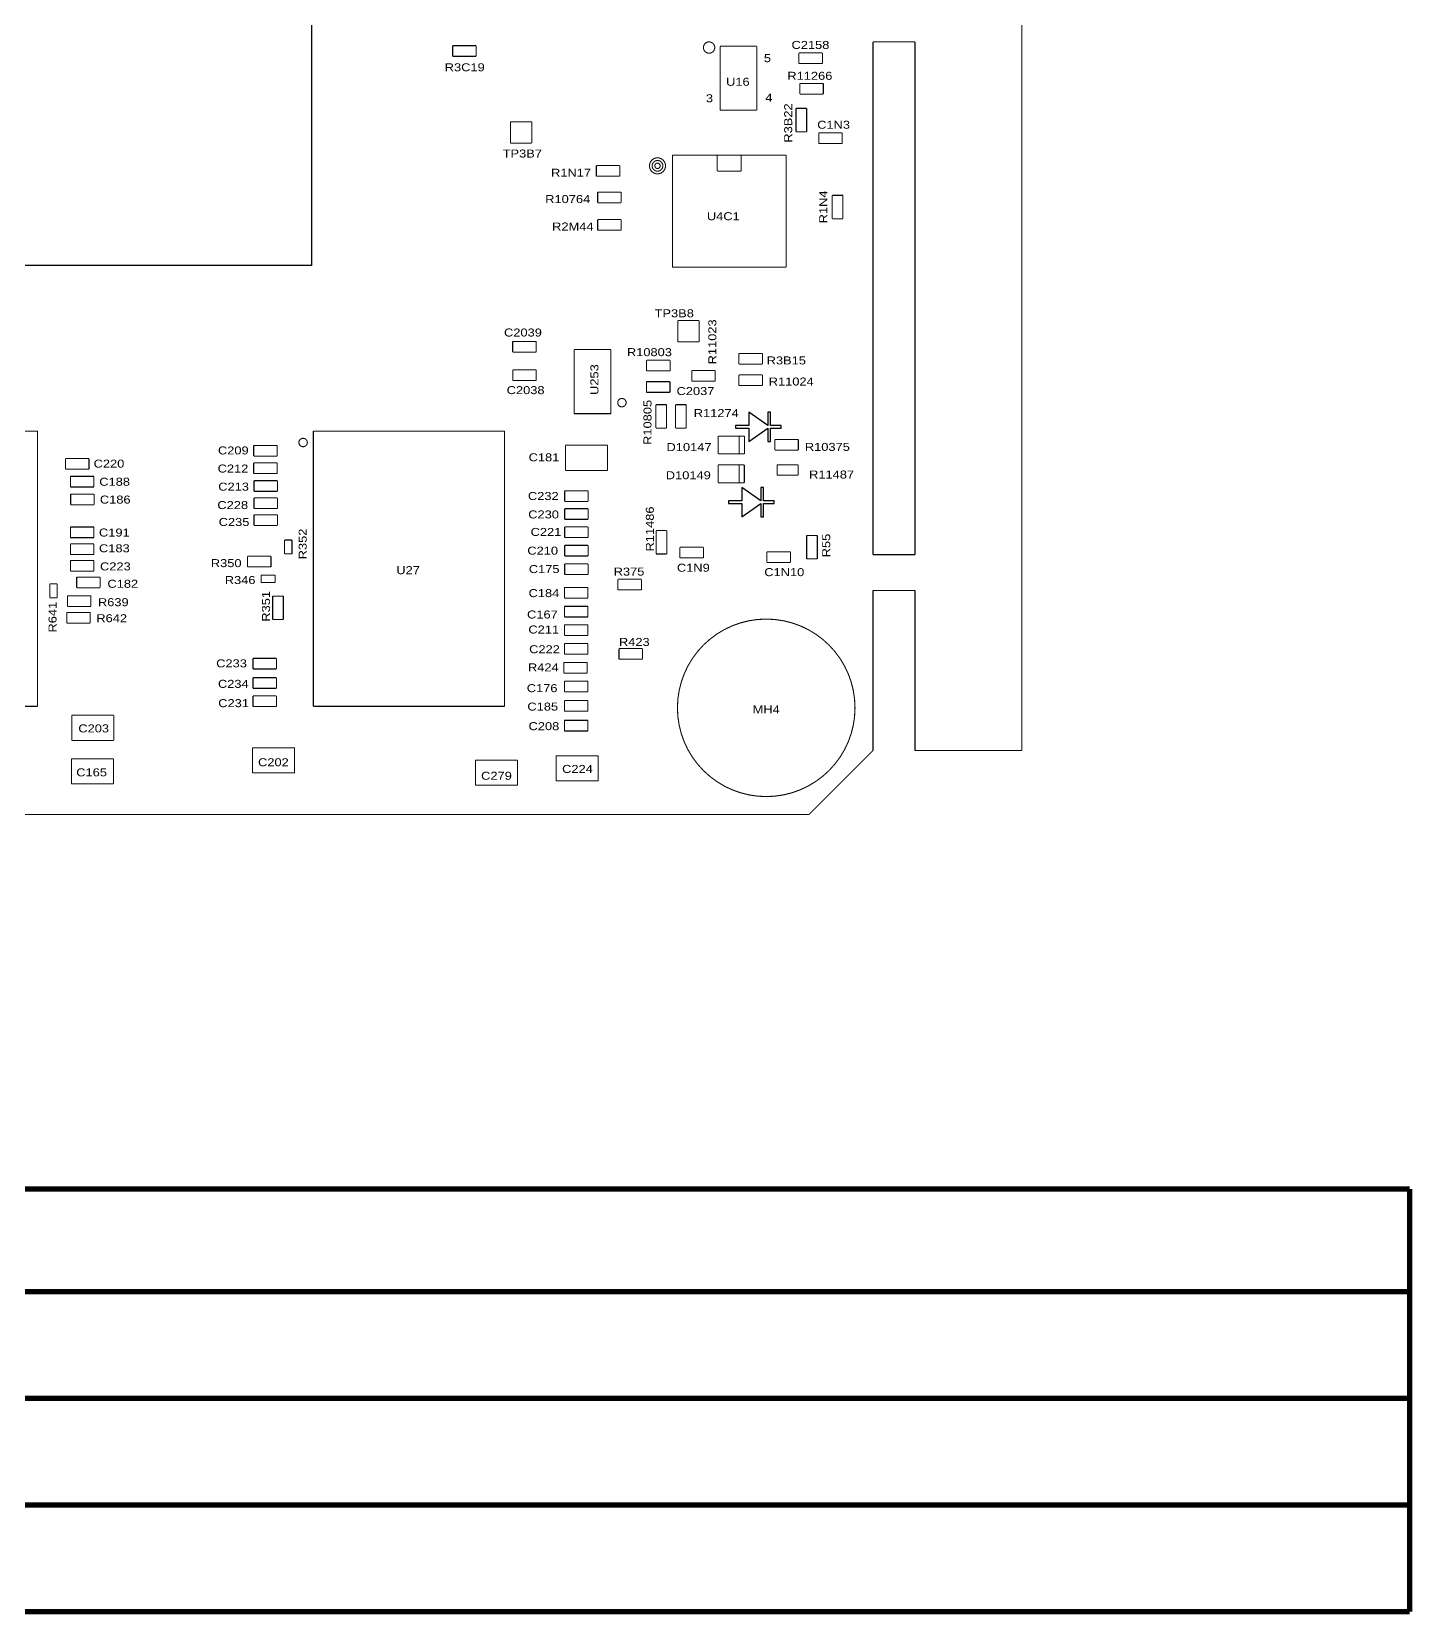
# Model space of a CAD drawing. Extents: x -120 to 744, y -342 to 217.
# Drawn here: x 48.9 to 114.6, y -38.1 to 37.3 of the extents above; entities that cross this region are included whole.
import ezdxf
from ezdxf.enums import TextEntityAlignment as Align

# ---------------------------------------------------------------- set-up
doc = ezdxf.new("R2010")
doc.units = 0
for name, color, linetype in [('BG_OUTLINE', 254, 'CONTINUOUS'), ('DF_FILM_LABEL_OUTLINE', 85, 'CONTINUOUS'), ('PG_ASSEMBLY_TOP', 111, 'CONTINUOUS'), ('RD_ASSEMBLY_TOP', 142, 'CONTINUOUS')]:
    doc.layers.add(name, color=color, linetype=linetype)

msp = doc.modelspace()

# ---------------------------------------------------------------- linework, layer by layer
at = {"layer": 'BG_OUTLINE', "const_width": 0.0508}
for points in [[(95.979996, 3.048), (95.979996, 98.552)], [(88.9, 12.3698), (88.9, 36.7792)], [(88.9, 36.7792), (90.899996, 36.7792)], [(90.899996, 12.3698), (90.899996, 36.7792)], [(88.9, 12.3698), (90.899996, 12.3698)], [(88.9, 10.668), (90.899996, 10.668)], [(88.9, 3.048), (88.9, 10.668)], [(90.899996, 3.048), (90.899996, 10.668)], [(88.9, 3.048), (85.852, 0)], [(90.899996, 3.048), (95.979996, 3.048)], [(3.048, 0), (85.852, 0)], [(3.048, -0.000406), (85.851187, -0.000406)]]:
    msp.add_lwpolyline(points, dxfattribs=at)
at = {"layer": 'DF_FILM_LABEL_OUTLINE', "const_width": 0.254}
for points in [[(-29.197605, -17.828463), (114.439395, -17.828463)], [(114.439395, -17.819319), (114.439395, -37.945263)], [(-29.197605, -22.705263), (114.426695, -22.705263)], [(-29.197605, -27.785263), (114.401295, -27.785263)], [(-29.197605, -32.865263), (114.439395, -32.865263)], [(114.439395, -32.865263), (114.439395, -32.827163)], [(114.439395, -37.945263), (-29.197605, -37.945263)]]:
    msp.add_lwpolyline(points, dxfattribs=at)
at = {"layer": 'PG_ASSEMBLY_TOP'}
for points in [[(62.173993, 53.142388), (62.173993, 26.142391)], [(62.173993, 26.142391), (37.174094, 26.142391)], [(83.893584, 18.520969), (82.993586, 19.155969)], [(82.993586, 19.155969), (82.993586, 18.520969)], [(84.020584, 19.155969), (83.893584, 19.155969)], [(83.893584, 19.155969), (83.893584, 18.520969)], [(84.020584, 18.520969), (84.020584, 19.155969)], [(82.993586, 18.520969), (82.358586, 18.520969)], [(82.358586, 18.520969), (82.358586, 18.393969)], [(82.358586, 18.393969), (82.993586, 18.393969)], [(82.993586, 18.393969), (82.993586, 17.758969)], [(82.993586, 17.758969), (83.893584, 18.393969)], [(83.893584, 18.393969), (83.893584, 17.758969)], [(84.528584, 18.520969), (84.020584, 18.520969)], [(84.020584, 17.758969), (84.020584, 18.393969)], [(84.020584, 18.393969), (84.528584, 18.393969)], [(84.528584, 18.393969), (84.528584, 18.520969)], [(83.893584, 17.758969), (84.020584, 17.758969)], [(83.567245, 14.931746), (82.667246, 15.566746)], [(82.667246, 15.566746), (82.667246, 14.931746)], [(83.694245, 15.566746), (83.567245, 15.566746)], [(83.567245, 15.566746), (83.567245, 14.931746)], [(83.694245, 14.931746), (83.694245, 15.566746)], [(82.667246, 14.931746), (82.032246, 14.931746)], [(82.032246, 14.931746), (82.032246, 14.804746)], [(82.032246, 14.804746), (82.667246, 14.804746)], [(82.667246, 14.804746), (82.667246, 14.169746)], [(82.667246, 14.169746), (83.567245, 14.804746)], [(83.567245, 14.804746), (83.567245, 14.169746)], [(84.202245, 14.931746), (83.694245, 14.931746)], [(83.694245, 14.169746), (83.694245, 14.804746)], [(83.694245, 14.804746), (84.202245, 14.804746)], [(84.202245, 14.804746), (84.202245, 14.931746)], [(83.567245, 14.169746), (83.694245, 14.169746)]]:
    msp.add_lwpolyline(points, dxfattribs=at)
at = {"layer": 'PG_ASSEMBLY_TOP', "const_width": 0.0508}
for points in [[(68.897805, 36.600282), (68.897805, 36.092282)], [(70.015405, 36.600282), (68.897805, 36.600282)], [(70.015405, 36.092282), (70.015405, 36.600282)], [(83.373112, 36.573612), (81.623129, 36.573612)], [(81.623129, 36.573612), (81.623129, 33.523707)], [(83.373112, 33.523707), (83.373112, 36.573612)], [(85.377325, 36.253115), (85.377325, 35.745115)], [(86.494925, 36.253115), (85.377325, 36.253115)], [(86.494925, 35.745115), (86.494925, 36.253115)], [(68.897805, 36.092282), (70.015405, 36.092282)], [(85.377325, 35.745115), (86.494925, 35.745115)], [(85.420022, 34.805315), (85.420022, 34.297315)], [(86.537622, 34.805315), (85.420022, 34.805315)], [(86.537622, 34.297315), (86.537622, 34.805315)], [(85.420022, 34.297315), (86.537622, 34.297315)], [(81.623129, 33.523707), (83.373112, 33.523707)], [(85.743898, 33.616087), (85.235898, 33.616087)], [(85.235898, 33.616087), (85.235898, 32.498487)], [(85.743898, 32.498487), (85.743898, 33.616087)], [(71.647202, 32.978141), (72.663202, 32.978141)], [(71.647202, 31.962141), (71.647202, 32.978141)], [(72.663202, 32.978141), (72.663202, 31.962141)], [(85.235898, 32.498487), (85.743898, 32.498487)], [(87.439906, 32.445554), (86.322306, 32.445554)], [(86.322306, 32.445554), (86.322306, 31.937554)], [(87.439906, 31.937554), (87.439906, 32.445554)], [(72.663202, 31.962141), (71.647202, 31.962141)], [(86.322306, 31.937554), (87.439906, 31.937554)], [(76.851967, 30.893817), (75.734367, 30.893817)], [(75.734367, 30.893817), (75.734367, 30.385817)], [(76.851967, 30.385817), (76.851967, 30.893817)], [(79.357017, 31.388202), (84.767217, 31.388202)], [(79.357017, 26.054202), (79.357017, 31.388202)], [(81.490617, 31.388202), (81.490617, 30.626202)], [(82.633617, 30.626202), (82.633617, 31.388202)], [(84.767217, 31.388202), (84.767217, 26.054202)], [(75.734367, 30.385817), (76.851967, 30.385817)], [(81.490617, 30.626202), (82.633617, 30.626202)], [(75.798883, 29.627779), (75.798883, 29.119779)], [(76.916483, 29.627779), (75.798883, 29.627779)], [(76.916483, 29.119779), (76.916483, 29.627779)], [(87.471199, 29.47609), (86.963199, 29.47609)], [(86.963199, 29.47609), (86.963199, 28.35849)], [(87.471199, 28.35849), (87.471199, 29.47609)], [(75.798883, 29.119779), (76.916483, 29.119779)], [(75.798782, 28.322626), (75.798782, 27.814626)], [(76.916382, 28.322626), (75.798782, 28.322626)], [(76.916382, 27.814626), (76.916382, 28.322626)], [(86.963199, 28.35849), (87.471199, 28.35849)], [(75.798782, 27.814626), (76.916382, 27.814626)], [(84.767217, 26.054202), (79.357017, 26.054202)], [(79.611728, 23.515117), (80.627728, 23.515117)], [(79.611728, 22.499117), (79.611728, 23.515117)], [(80.627728, 23.515117), (80.627728, 22.499117)], [(72.873006, 22.520453), (71.755406, 22.520453)], [(71.755406, 22.520453), (71.755406, 22.012453)], [(71.755406, 22.012453), (72.873006, 22.012453)], [(72.873006, 22.012453), (72.873006, 22.520453)], [(76.42799, 22.131706), (74.678007, 22.131706)], [(74.678007, 22.131706), (74.678007, 19.081699)], [(76.42799, 19.081699), (76.42799, 22.131706)], [(80.627728, 22.499117), (79.611728, 22.499117)], [(82.520536, 21.950883), (82.520536, 21.442883)], [(83.638136, 21.950883), (82.520536, 21.950883)], [(83.638136, 21.442883), (83.638136, 21.950883)], [(72.87514, 21.16521), (71.75754, 21.16521)], [(71.75754, 21.16521), (71.75754, 20.65721)], [(72.87514, 20.65721), (72.87514, 21.16521)], [(79.243936, 21.626678), (78.126336, 21.626678)], [(78.126336, 21.626678), (78.126336, 21.118678)], [(78.126336, 21.118678), (79.243936, 21.118678)], [(79.243936, 21.118678), (79.243936, 21.626678)], [(80.274058, 21.132495), (80.274058, 20.624495)], [(81.391658, 21.132495), (80.274058, 21.132495)], [(81.391658, 20.624495), (81.391658, 21.132495)], [(82.520536, 21.442883), (83.638136, 21.442883)], [(71.75754, 20.65721), (72.87514, 20.65721)], [(79.239669, 20.606817), (78.122069, 20.606817)], [(78.122069, 20.606817), (78.122069, 20.098817)], [(79.239669, 20.098817), (79.239669, 20.606817)], [(80.274058, 20.624495), (81.391658, 20.624495)], [(82.521654, 20.927568), (82.521654, 20.419568)], [(83.639254, 20.927568), (82.521654, 20.927568)], [(82.521654, 20.419568), (83.639254, 20.419568)], [(83.639254, 20.419568), (83.639254, 20.927568)], [(78.122069, 20.098817), (79.239669, 20.098817)], [(74.678007, 19.081699), (76.42799, 19.081699)], [(79.075178, 19.511772), (78.567178, 19.511772)], [(78.567178, 19.511772), (78.567178, 18.394172)], [(79.075178, 18.394172), (79.075178, 19.511772)], [(80.012845, 19.511772), (79.504845, 19.511772)], [(79.504845, 19.511772), (79.504845, 18.394172)], [(80.012845, 18.394172), (80.012845, 19.511772)], [(49.143895, 18.252491), (40.043887, 18.252491)], [(49.143895, 5.152492), (49.143895, 18.252491)], [(62.269091, 18.252491), (62.269091, 5.152492)], [(71.369098, 18.252491), (62.269091, 18.252491)], [(71.369098, 5.152492), (71.369098, 18.252491)], [(78.567178, 18.394172), (79.075178, 18.394172)], [(79.504845, 18.394172), (80.012845, 18.394172)], [(60.54819, 17.568596), (59.43059, 17.568596)], [(59.43059, 17.568596), (59.43059, 17.060596)], [(60.54819, 17.060596), (60.54819, 17.568596)], [(76.268707, 17.577206), (74.267111, 17.577206)], [(74.267111, 17.577206), (74.267111, 16.378504)], [(76.268707, 16.378504), (76.268707, 17.577206)], [(82.786296, 18.017312), (81.536311, 18.017312)], [(81.536311, 18.017312), (81.536311, 17.167403)], [(82.536309, 18.017312), (82.536309, 17.167403)], [(82.786296, 17.167403), (82.786296, 18.017312)], [(85.348572, 17.853762), (84.230972, 17.853762)], [(84.230972, 17.853762), (84.230972, 17.345762)], [(84.230972, 17.345762), (85.348572, 17.345762)], [(85.348572, 17.345762), (85.348572, 17.853762)], [(50.47549, 16.946194), (50.47549, 16.438194)], [(51.59309, 16.946194), (50.47549, 16.946194)], [(51.59309, 16.438194), (51.59309, 16.946194)], [(59.43059, 17.060596), (60.54819, 17.060596)], [(60.54819, 16.737508), (59.43059, 16.737508)], [(59.43059, 16.737508), (59.43059, 16.229508)], [(60.54819, 16.229508), (60.54819, 16.737508)], [(82.777635, 16.641978), (81.52765, 16.641978)], [(81.52765, 16.641978), (81.52765, 15.791993)], [(81.536311, 17.167403), (82.786296, 17.167403)], [(82.527648, 16.641978), (82.527648, 15.791993)], [(82.777635, 15.791993), (82.777635, 16.641978)], [(85.338691, 16.648557), (84.337881, 16.648557)], [(84.337881, 16.648557), (84.337881, 16.150768)], [(85.338691, 16.150768), (85.338691, 16.648557)], [(50.47549, 16.438194), (51.59309, 16.438194)], [(50.707493, 16.098901), (50.707493, 15.590901)], [(51.825093, 16.098901), (50.707493, 16.098901)], [(51.825093, 15.590901), (51.825093, 16.098901)], [(59.43059, 16.229508), (60.54819, 16.229508)], [(60.562109, 15.892399), (59.444509, 15.892399)], [(59.444509, 15.892399), (59.444509, 15.384399)], [(60.562109, 15.384399), (60.562109, 15.892399)], [(74.267111, 16.378504), (76.268707, 16.378504)], [(84.337881, 16.150768), (85.338691, 16.150768)], [(50.707493, 15.590901), (51.825093, 15.590901)], [(50.721412, 15.253792), (50.721412, 14.745792)], [(51.839012, 15.253792), (50.721412, 15.253792)], [(51.839012, 14.745792), (51.839012, 15.253792)], [(59.444509, 15.384399), (60.562109, 15.384399)], [(60.562109, 15.0749), (59.444509, 15.0749)], [(59.444509, 15.0749), (59.444509, 14.5669)], [(60.562109, 14.5669), (60.562109, 15.0749)], [(74.229316, 15.411983), (74.229316, 14.903983)], [(75.346916, 15.411983), (74.229316, 15.411983)], [(75.346916, 14.903983), (75.346916, 15.411983)], [(81.52765, 15.791993), (82.777635, 15.791993)], [(50.721412, 14.745792), (51.839012, 14.745792)], [(59.444509, 14.5669), (60.562109, 14.5669)], [(74.229316, 14.903983), (75.346916, 14.903983)], [(74.229316, 14.561591), (74.229316, 14.053591)], [(75.346916, 14.561591), (74.229316, 14.561591)], [(75.346916, 14.053591), (75.346916, 14.561591)], [(50.707595, 13.688593), (50.707595, 13.180593)], [(51.825195, 13.688593), (50.707595, 13.688593)], [(51.825195, 13.180593), (51.825195, 13.688593)], [(60.562109, 14.271396), (59.444509, 14.271396)], [(59.444509, 14.271396), (59.444509, 13.763396)], [(59.444509, 13.763396), (60.562109, 13.763396)], [(60.562109, 13.763396), (60.562109, 14.271396)], [(74.229316, 14.053591), (75.346916, 14.053591)], [(74.229316, 13.691489), (74.229316, 13.183489)], [(75.346916, 13.691489), (74.229316, 13.691489)], [(75.346916, 13.183489), (75.346916, 13.691489)], [(50.707595, 13.180593), (51.825195, 13.180593)], [(50.707595, 12.88509), (50.707595, 12.37709)], [(51.825195, 12.88509), (50.707595, 12.88509)], [(51.825195, 12.37709), (51.825195, 12.88509)], [(61.252405, 13.067995), (60.896805, 13.067995)], [(60.896805, 13.067995), (60.896805, 12.407595)], [(61.252405, 12.407595), (61.252405, 13.067995)], [(74.229316, 13.183489), (75.346916, 13.183489)], [(74.229316, 12.815291), (74.229316, 12.307291)], [(75.346916, 12.815291), (74.229316, 12.815291)], [(75.346916, 12.307291), (75.346916, 12.815291)], [(79.089504, 13.52103), (78.581504, 13.52103)], [(78.581504, 13.52103), (78.581504, 12.40343)], [(79.089504, 12.40343), (79.089504, 13.52103)], [(86.251694, 13.287756), (85.743694, 13.287756)], [(85.743694, 13.287756), (85.743694, 12.170156)], [(86.251694, 12.170156), (86.251694, 13.287756)], [(50.707595, 12.37709), (51.825195, 12.37709)], [(50.707595, 12.095505), (50.707595, 11.587505)], [(51.825195, 12.095505), (50.707595, 12.095505)], [(51.825195, 11.587505), (51.825195, 12.095505)], [(59.137906, 12.297461), (59.137906, 11.789461)], [(60.255506, 12.297461), (59.137906, 12.297461)], [(60.255506, 11.789461), (60.255506, 12.297461)], [(60.896805, 12.407595), (61.252405, 12.407595)], [(74.229316, 12.307291), (75.346916, 12.307291)], [(78.581504, 12.40343), (79.089504, 12.40343)], [(79.712109, 12.727127), (79.712109, 12.219127)], [(80.829709, 12.727127), (79.712109, 12.727127)], [(79.712109, 12.219127), (80.829709, 12.219127)], [(80.829709, 12.219127), (80.829709, 12.727127)], [(84.972957, 12.506249), (83.855357, 12.506249)], [(83.855357, 12.506249), (83.855357, 11.998249)], [(84.972957, 11.998249), (84.972957, 12.506249)], [(85.743694, 12.170156), (86.251694, 12.170156)], [(50.707595, 11.587505), (51.825195, 11.587505)], [(51.005511, 11.304295), (51.005511, 10.796295)], [(52.123111, 11.304295), (51.005511, 11.304295)], [(52.123111, 10.796295), (52.123111, 11.304295)], [(59.137906, 11.789461), (60.255506, 11.789461)], [(60.446107, 11.398809), (59.785707, 11.398809)], [(59.785707, 11.398809), (59.785707, 11.043209)], [(60.446107, 11.043209), (60.446107, 11.398809)], [(74.229316, 11.934088), (74.229316, 11.426088)], [(75.346916, 11.934088), (74.229316, 11.934088)], [(74.229316, 11.426088), (75.346916, 11.426088)], [(75.346916, 11.426088), (75.346916, 11.934088)], [(83.855357, 11.998249), (84.972957, 11.998249)], [(50.083009, 10.979912), (49.727409, 10.979912)], [(49.727409, 10.979912), (49.727409, 10.319512)], [(50.083009, 10.319512), (50.083009, 10.979912)], [(51.005511, 10.796295), (52.123111, 10.796295)], [(59.785707, 11.043209), (60.446107, 11.043209)], [(74.216209, 10.813009), (74.216209, 10.305009)], [(75.333809, 10.813009), (74.216209, 10.813009)], [(75.333809, 10.305009), (75.333809, 10.813009)], [(76.761442, 11.198657), (76.761442, 10.690657)], [(77.879042, 11.198657), (76.761442, 11.198657)], [(76.761442, 10.690657), (77.879042, 10.690657)], [(77.879042, 10.690657), (77.879042, 11.198657)], [(49.727409, 10.319512), (50.083009, 10.319512)], [(50.56439, 10.416642), (50.56439, 9.908642)], [(51.68199, 10.416642), (50.56439, 10.416642)], [(50.56439, 9.908642), (51.68199, 9.908642)], [(51.68199, 9.908642), (51.68199, 10.416642)], [(60.839909, 10.399065), (60.331909, 10.399065)], [(60.331909, 10.399065), (60.331909, 9.281465)], [(60.839909, 9.281465), (60.839909, 10.399065)], [(74.216209, 10.305009), (75.333809, 10.305009)], [(74.216209, 9.910293), (74.216209, 9.402293)], [(75.333809, 9.910293), (74.216209, 9.910293)], [(75.333809, 9.402293), (75.333809, 9.910293)], [(51.651713, 9.618878), (50.534113, 9.618878)], [(50.534113, 9.618878), (50.534113, 9.110878)], [(50.534113, 9.110878), (51.651713, 9.110878)], [(51.651713, 9.110878), (51.651713, 9.618878)], [(60.331909, 9.281465), (60.839909, 9.281465)], [(74.216209, 9.402293), (75.333809, 9.402293)], [(74.216209, 9.033002), (74.216209, 8.525002)], [(75.333809, 9.033002), (74.216209, 9.033002)], [(75.333809, 8.525002), (75.333809, 9.033002)], [(74.216209, 8.525002), (75.333809, 8.525002)], [(74.216209, 8.141792), (74.216209, 7.633792)], [(75.333809, 8.141792), (74.216209, 8.141792)], [(74.216209, 7.633792), (75.333809, 7.633792)], [(75.333809, 7.633792), (75.333809, 8.141792)], [(77.932178, 7.902143), (76.814578, 7.902143)], [(76.814578, 7.902143), (76.814578, 7.394143)], [(77.932178, 7.394143), (77.932178, 7.902143)], [(60.513493, 7.435494), (59.395893, 7.435494)], [(59.395893, 7.435494), (59.395893, 6.927494)], [(59.395893, 6.927494), (60.513493, 6.927494)], [(60.513493, 6.927494), (60.513493, 7.435494)], [(75.304701, 7.241438), (74.187101, 7.241438)], [(74.187101, 7.241438), (74.187101, 6.733438)], [(75.304701, 6.733438), (75.304701, 7.241438)], [(76.814578, 7.394143), (77.932178, 7.394143)], [(60.513493, 6.515887), (59.395893, 6.515887)], [(59.395893, 6.515887), (59.395893, 6.007887)], [(59.395893, 6.007887), (60.513493, 6.007887)], [(60.513493, 6.007887), (60.513493, 6.515887)], [(74.187101, 6.733438), (75.304701, 6.733438)], [(74.216209, 6.352591), (74.216209, 5.844591)], [(75.333809, 6.352591), (74.216209, 6.352591)], [(75.333809, 5.844591), (75.333809, 6.352591)], [(60.513493, 5.648909), (59.395893, 5.648909)], [(59.395893, 5.648909), (59.395893, 5.140909)], [(60.513493, 5.140909), (60.513493, 5.648909)], [(74.216209, 5.844591), (75.333809, 5.844591)], [(74.216209, 5.426812), (74.216209, 4.918812)], [(75.333809, 5.426812), (74.216209, 5.426812)], [(75.333809, 4.918812), (75.333809, 5.426812)], [(40.043887, 5.152492), (49.143895, 5.152492)], [(52.774494, 4.726305), (50.772898, 4.726305)], [(50.772898, 4.726305), (50.772898, 3.527603)], [(52.774494, 3.527603), (52.774494, 4.726305)], [(59.395893, 5.140909), (60.513493, 5.140909)], [(62.269091, 5.152492), (71.369098, 5.152492)], [(74.216209, 4.918812), (75.333809, 4.918812)], [(74.216209, 4.484802), (74.216209, 3.976802)], [(75.333809, 4.484802), (74.216209, 4.484802)], [(74.216209, 3.976802), (75.333809, 3.976802)], [(75.333809, 3.976802), (75.333809, 4.484802)], [(50.772898, 3.527603), (52.774494, 3.527603)], [(61.37369, 3.180004), (59.372094, 3.180004)], [(59.372094, 3.180004), (59.372094, 1.9812)], [(61.37369, 1.9812), (61.37369, 3.180004)], [(52.758492, 2.655697), (50.756896, 2.655697)], [(50.756896, 2.655697), (50.756896, 1.456893)], [(52.758492, 1.456893), (52.758492, 2.655697)], [(71.984159, 2.592781), (69.982537, 2.592781)], [(69.982537, 2.592781), (69.982537, 1.394003)], [(71.984159, 1.394003), (71.984159, 2.592781)], [(75.82281, 2.799994), (73.821188, 2.799994)], [(73.821188, 2.799994), (73.821188, 1.601191)], [(75.82281, 1.601191), (75.82281, 2.799994)], [(59.372094, 1.9812), (61.37369, 1.9812)], [(73.821188, 1.601191), (75.82281, 1.601191)], [(50.756896, 1.456893), (52.758492, 1.456893)], [(69.982537, 1.394003), (71.984159, 1.394003)]]:
    msp.add_lwpolyline(points, dxfattribs=at)
for points in [[(81.369891, 36.511001, 0.999981), (80.831461, 36.511001, 1.000019), (81.369891, 36.511001)], [(79.026817, 30.880202, 1), (78.264817, 30.880202, 1), (79.026817, 30.880202)], [(78.899817, 30.880202, 1), (78.391817, 30.880202, 1), (78.899817, 30.880202)], [(78.772817, 30.880202, 1), (78.518817, 30.880202, 1), (78.772817, 30.880202)], [(77.153008, 19.606692, 0.99999), (76.753009, 19.606743, 1.00001), (77.153008, 19.606692)], [(61.982096, 17.709591, 1), (61.582046, 17.709693, 1), (61.982096, 17.709591)], [(88.045011, 5.08, 1), (79.594989, 5.08, 1), (88.045011, 5.08)]]:
    msp.add_lwpolyline(points, format="xyb", dxfattribs=at)

# ---------------------------------------------------------------- texts
at = {"layer": 'PG_ASSEMBLY_TOP', "width": 1.2}
for s, p in [('5', (83.707529, 35.814711)), ('3', (80.950816, 33.906155)), ('4', (83.778242, 33.9344))]:
    msp.add_text(s, height=0.381, dxfattribs=at).set_placement(p)
at = {"layer": 'RD_ASSEMBLY_TOP', "width": 1.2}
for s, p in [('C2158', (85.924644, 36.444326)), ('R3C19', (69.472962, 35.379558)), ('U16', (82.470549, 34.69071)), ('R11266', (85.896399, 34.974073)), ('C1N3', (87.026293, 32.645223)), ('TP3B7', (72.214029, 31.275147)), ('R1N17', (74.532846, 30.362677)), ('R10764', (74.373842, 29.107003)), ('U4C1', (81.778297, 28.291612)), ('R2M44', (74.616564, 27.801138)), ('TP3B8', (79.442869, 23.670285)), ('C2039', (72.243899, 22.755047)), ('R10803', (78.26187, 21.820124)), ('R3B15', (84.775142, 21.426754)), ('C2038', (72.371204, 20.012355)), ('C2037', (80.453078, 19.968261)), ('R11024', (85.009533, 20.422235)), ('R11274', (81.442662, 18.922086)), ('C209', (58.460437, 17.142257)), ('D10147', (80.146042, 17.299864)), ('R10375', (86.730027, 17.310405)), ('C220', (52.544167, 16.51315)), ('C212', (58.446314, 16.279876)), ('C181', (73.243542, 16.813301)), ('C188', (52.812696, 15.650769)), ('D10149', (80.112514, 15.960471)), ('R11487', (86.92957, 15.995421)), ('C186', (52.841042, 14.80251)), ('C213', (58.474559, 15.417495)), ('C232', (73.211233, 14.972386)), ('C228', (58.432192, 14.540992)), ('C230', (73.225355, 14.095882)), ('C191', (52.798574, 13.233298)), ('C235', (58.495794, 13.735202)), ('C221', (73.338538, 13.261746)), ('C183', (52.798574, 12.483998)), ('R350', (58.121093, 11.777167)), ('C210', (73.182988, 12.371121)), ('C223', (52.848053, 11.621719)), ('R346', (58.785557, 10.971378)), ('U27', (66.779089, 11.442294)), ('C175', (73.253702, 11.494618)), ('R375', (77.290879, 11.374526)), ('C1N9', (80.351478, 11.557737)), ('C1N10', (84.67913, 11.348136)), ('C182', (53.201418, 10.794594)), ('C184', (73.240697, 10.349586)), ('R639', (52.748993, 9.91809)), ('R642', (52.673301, 9.155074)), ('C167', (73.169983, 9.331655)), ('C211', (73.233585, 8.617712)), ('R423', (77.542644, 8.0248)), ('C222', (73.268942, 7.677607)), ('C233', (58.375499, 7.00593)), ('R424', (73.21235, 6.815226)), ('C234', (58.460335, 6.030468)), ('C176', (73.155861, 5.825642)), ('C231', (58.474458, 5.111598)), ('C185', (73.184106, 4.949139)), ('MH4', (83.82, 4.8133)), ('C203', (51.815898, 3.909974)), ('C208', (73.240697, 4.016045)), ('C202', (60.368891, 2.298294)), ('C224', (74.838255, 1.980286)), ('C165', (51.716838, 1.817624)), ('C279', (70.983348, 1.655597))]:
    msp.add_text(s, height=0.381, dxfattribs=at).set_placement(p, align=Align.CENTER)
for s, p in [('R3B22', (85.055126, 32.918908)), ('R1N4', (86.725735, 28.925012)), ('R11023', (81.445379, 22.500133)), ('U253', (75.834748, 20.705166)), ('R10805', (78.360727, 18.667578)), ('R11486', (78.473783, 13.59347)), ('R352', (61.952327, 12.879934)), ('R55', (86.865841, 12.806578)), ('R351', (60.206331, 9.911182)), ('R641', (50.048871, 9.395054))]:
    msp.add_text(s, height=0.381, rotation=90, dxfattribs=at).set_placement(p, align=Align.CENTER)

doc.saveas('drawing.dxf')
